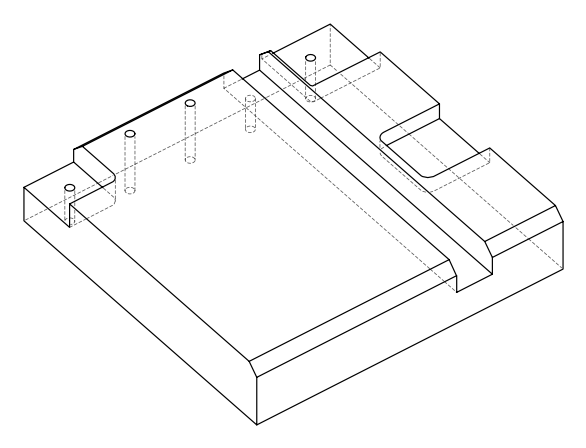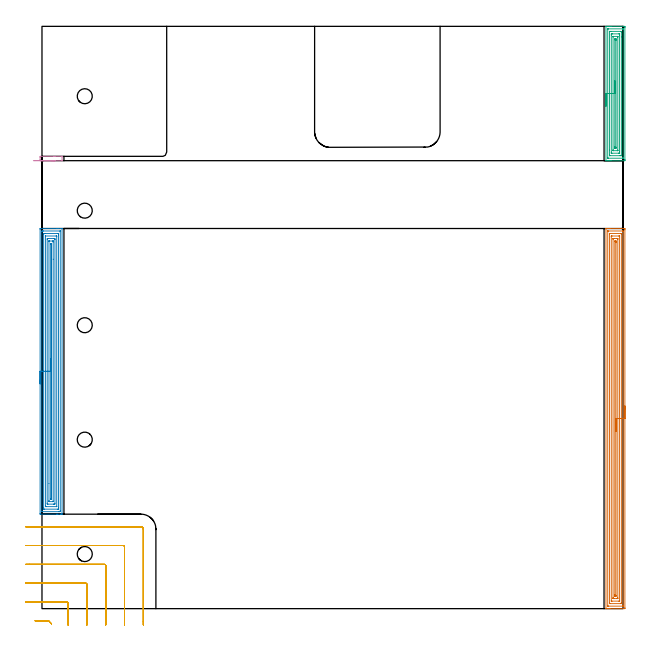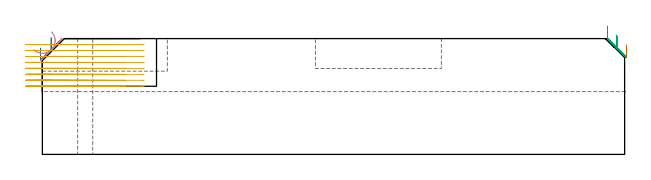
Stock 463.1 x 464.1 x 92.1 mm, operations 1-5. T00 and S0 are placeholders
(PLAN: 18 operations, 7 tool changes, 167.7 min)
(1 AREA_MILL | FG_CHAMFER_SURFACE | UGT0205_001 | 14.77 min | 35363 mm3)
(2 AREA_MILL_1 | FG_CHAMFER_SURFACE_1 | UGT0205_001 | 12.97 min | 37192 mm3)
(3 AREA_MILL_2 | FG_CHAMFER_SURFACE_2 | UGT0205_001 | 5.37 min | 13030 mm3)
(4 AREA_MILL_3 | FG_CHAMFER_SURFACE_3 | UGT0205_001 | 0.35 min | 2865 mm3)
(5 MILL_CORNER_NOTCH_RECTANGULAR | CORNER_NOTCH_RECTANGULAR | UGT0201_094 | Follow Part, ap 5, ae 75% | 10.37 min | 256844 mm3)
(6 MILL_CORNER_NOTCH_RECTANGULAR_1 | CORNER_NOTCH_RECTANGULAR_1 | NXT0201_008 | Follow Part, ap 1.5, ae 75% | 101.06 min | 265506 mm3)
(7 MILL_SLOT | SLOT_PARTIAL_RECTANGULAR | UGT0201_094 | Follow Part, ap 5, ae 75% | 9.97 min | 227920 mm3)
(8 MILL_RECTANGULAR_SLOT | SLOT_RECTANGULAR | UGT0201_020 | Follow Part, ap 12.5, ae 75% | 11.1 min | 1051413 mm3)
(9 SPOT_DRILL | STEP1HOLE | NXT0321_9005460120000 | 0.03 min | 148 mm3)
(10 SPOT_DRILL_1 | STEP1HOLE_1 | NXT0321_9005460120000 | 0.04 min | 41 mm3)
(11 SPOT_DRILL_2 | STEP1HOLE_2 | NXT0321_9005460120000 | 0.03 min | 76 mm3)
(12 SPOT_DRILL_3 | STEP1HOLE_3 | NXT0321_9005460120000 | 0.03 min | 50 mm3)
(13 SPOT_DRILL_4 | STEP1HOLE_4 | NXT0321_9005460120000 | 0.04 min | 17 mm3)
(14 DRILL_THROUGH_HOLE_INTO_CENTER | STEP1HOLE | UGT0301_515 | 0.3 min | 7333 mm3)
(15 DRILL_THROUGH_HOLE_INTO_CENTER_1 | STEP1HOLE_1 | UGT0301_515 | 0.25 min | 6199 mm3)
(16 DRILL_THROUGH_HOLE_INTO_CENTER_2 | STEP1HOLE_2 | UGT0301_515 | 0.4 min | 10334 mm3)
(17 DRILL_THROUGH_HOLE_INTO_CENTER_3 | STEP1HOLE_3 | UGT0301_515 | 0.4 min | 10489 mm3)
(18 DRILL_THROUGH_HOLE_INTO_CENTER_4 | STEP1HOLE_4 | NXT0301_091 | 0.23 min | 5534 mm3)
(TOOL UGT0205_001 | Chamfer Mill 20 x 3 x 45 deg. | D20 FL50 Z2)
(TOOL UGT0201_094 | End mill 20 mm | D20 FL38 Z4)
(TOOL NXT0201_008 | ENDMILL 6mm [2P460-0600-NA 1630] | D6 FL26 Z6)
(TOOL UGT0201_020 | End mill 50 mm | D50 FL50 Z4)
(TOOL NXT0321_9005460120000 | NC Spot Drill, 142deg, 12mm, Carbide, Uncoated | D12 PA142 FL30 Z2)
(TOOL UGT0301_515 | Carbide Drill 12.0 mm | D12 PA118 FL101 Z2)
(TOOL NXT0301_091 | Carbide Drill 12mm [860.1-1200-036A1-MM 2214] | D12 PA140 FL55 Z2)
(OP 1 AREA_MILL)
G17 G21 G94 G90
T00 M6
G54
G17 G0 G90 X464.6 Y161.5 S1061 M3
G43 Z102.1 H0
Z87.
G94 G1 Y161.462 Z86.128 F250.
Y161.348 Z85.264
Y161.159 Z84.412
Y160.897 Z83.58
Y160.563 Z82.774
Y160.16 Z82.
Y159.692 Z81.264
Y159.16 Z80.572
Y158.571 Z79.929
Y157.928 Z79.34
Y157.236 Z78.809
Y156.5 Z78.34
Y155.726 Z77.937
Y154.92 Z77.603
Y154.088 Z77.341
Y153.236 Z77.152
Y152.372 Z77.038
Y151.5 Z77.
Y0.611
X464.596 Y0.2 Z77.002
X464.592 Y0.01 Z77.006
X464.398 Y0. Z77.2
X452.632 Z88.962
X452.074 Z89.523
X451.748 Z89.848
X451.19 Z90.406
X450.865 Z90.73
X450.214 Z91.385
X449.854 Z91.745
X449.514 Z92.076
X449.502 Y0.008 Z92.088
X449.5 Y0.164 Z92.1
Y302.836
X449.502 Y302.992 Z92.088
X449.514 Y303. Z92.076
X449.854 Z91.745
X450.214 Z91.385
X450.865 Z90.73
X452.074 Z89.523
X452.632 Z88.962
X463.515 Z78.083
X464.119 Y302.996 Z77.479
X464.592 Y302.991 Z77.006
X464.595 Y302.87 Z77.003
X464.599 Y302.389 Z77.001
X464.6 Y301.903 Z77.
Y151.5
X463.186 Z78.414
Y2.186
X463.185 Y2.08 Z78.415
X463.182 Y2.029 Z78.418
X463.18 Y2.011 Z78.42
X463.136 Y2.008 Z78.464
X462.743 Y2.001 Z78.857
X451.257 Z90.343
X451.029 Y2.005 Z90.571
X450.921 Y2.01 Z90.679
X450.915 Y2.346 Z90.685
X450.914 Y2.397 Z90.686
Y300.814
X450.915 Y300.92 Z90.685
X450.918 Y300.971 Z90.682
X450.92 Y300.989 Z90.68
X450.964 Y300.992 Z90.636
X451.357 Y300.999 Z90.243
X462.843 Z78.757
X463.071 Y300.995 Z78.529
X463.179 Y300.99 Z78.421
X463.185 Y300.654 Z78.415
X463.186 Y300.603 Z78.414
Y151.5
X461.772 Z79.828
X461.771 Y4.768 Z79.829
X461.769 Y4.182 Z79.831
X461.767 Y4.03 Z79.833
X461.765 Y4.017 Z79.835
X461.755 Y4.01 Z79.845
X461.708 Y4.005 Z79.892
X461.647 Y4.001 Z79.953
X452.812 Y4. Z88.788
X452.632 Y4.002 Z88.968
X452.452 Y4.006 Z89.148
X452.338 Y4.01 Z89.262
X452.335 Y4.081 Z89.265
X452.332 Y4.182 Z89.268
X452.329 Y4.488 Z89.271
Y298.232
X452.331 Y298.818 Z89.269
X452.333 Y298.97 Z89.267
X452.335 Y298.983 Z89.265
X452.345 Y298.99 Z89.255
X452.392 Y298.995 Z89.208
X452.453 Y298.999 Z89.147
X461.288 Y299. Z80.312
X461.468 Y298.998 Z80.132
X461.648 Y298.994 Z79.952
X461.762 Y298.99 Z79.838
X461.766 Y298.919 Z79.834
X461.768 Y298.818 Z79.832
X461.771 Y298.512 Z79.829
X461.772 Y151.5 Z79.828
X460.357 Z81.243
Y6.198
X460.356 Y6.102 Z81.244
X460.353 Y6.045 Z81.247
X460.351 Y6.018 Z81.249
X460.338 Y6.01 Z81.262
X459.669 Y6. Z81.931
X454.367 Z87.233
X453.967 Y6.004 Z87.633
X453.767 Y6.009 Z87.833
X453.749 Y6.011 Z87.851
X453.747 Y6.026 Z87.853
X453.744 Y6.062 Z87.856
X453.743 Y6.114 Z87.857
Y296.802
X453.744 Y296.898 Z87.856
X453.747 Y296.955 Z87.853
X453.749 Y296.982 Z87.851
X453.762 Y296.99 Z87.838
X454.431 Y297. Z87.169
X459.733 Z81.867
X460.133 Y296.996 Z81.467
X460.333 Y296.99 Z81.267
X460.351 Y296.989 Z81.249
X460.353 Y296.974 Z81.247
X460.356 Y296.937 Z81.244
X460.357 Y296.886 Z81.243
Y151.5
X458.943 Z82.657
Y8.519
X458.941 Y8.392 Z82.659
X458.936 Y8.138 Z82.664
X458.93 Y8.009 Z82.67
X458.897 Y8.006 Z82.703
X458.817 Y8.003 Z82.783
X458.573 Y8. Z83.027
X457.934 Z83.666
X455.922 Z85.678
X455.283 Y8.004 Z86.317
X455.192 Y8.007 Z86.408
X455.171 Y8.009 Z86.429
X455.164 Y8.096 Z86.436
X455.16 Y8.265 Z86.44
X455.157 Y8.519 Z86.443
Y8.646
Y294.481
X455.159 Y294.608 Z86.441
X455.164 Y294.863 Z86.436
X455.17 Y294.991 Z86.43
X455.203 Y294.994 Z86.397
X455.283 Y294.997 Z86.317
X455.527 Y295. Z86.073
X456.166 Z85.434
X458.178 Z83.422
X458.817 Y294.996 Z82.783
X458.908 Y294.993 Z82.692
X458.929 Y294.991 Z82.671
X458.936 Y294.904 Z82.664
X458.94 Y294.735 Z82.66
X458.943 Y294.481 Z82.657
Y294.354
Y151.5
X457.529 Z84.071
X457.528 Y10.432 Z84.072
X457.527 Y10.19 Z84.073
X457.524 Y10.07 Z84.076
X457.522 Y10.018 Z84.078
X457.469 Y10.009 Z84.131
X457.05 Y10.004 Z84.55
X456.59 Z85.01
X456.579 Y10.01 Z85.021
X456.576 Y10.018 Z85.024
X456.573 Y10.432 Z85.027
X456.571 Y10.916 Z85.029
Y11.325
X456.572 Y292.568 Z85.028
X456.573 Y292.81 Z85.027
X456.576 Y292.93 Z85.024
X456.578 Y292.983 Z85.022
X456.631 Y292.991 Z84.969
X457.05 Y292.996 Z84.55
X457.51 Z84.09
X457.521 Y292.99 Z84.079
X457.524 Y292.982 Z84.076
X457.527 Y292.568 Z84.073
X457.529 Y292.084 Z84.071
Y291.675
Y151.5
Y150.628 Z84.109
Y149.764 Z84.223
Y148.912 Z84.412
Y148.08 Z84.674
Y147.274 Z85.008
Y146.5 Z85.411
Y145.764 Z85.88
Y145.072 Z86.411
Y144.429 Z87.
Y143.84 Z87.643
Y143.308 Z88.335
Y142.84 Z89.071
Y142.437 Z89.845
Y142.103 Z90.651
Y141.841 Z91.483
Y141.652 Z92.335
Y141.538 Z93.2
Y141.5 Z94.071
G0 Z102.1
M5
M2
(OP 2 AREA_MILL_1)
G17 G21 G94 G90
T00 M6
G54
G17 G0 G90 X-1.5 Y179.15 S1061 M3
G43 Z102.1 H0
Z84.6
G94 G1 Y179.188 Z83.728 F250.
Y179.302 Z82.864
Y179.491 Z82.012
Y179.753 Z81.18
Y180.087 Z80.374
Y180.49 Z79.6
Y180.959 Z78.864
Y181.49 Z78.172
Y182.079 Z77.529
Y182.722 Z76.94
Y183.414 Z76.408
Y184.15 Z75.94
Y184.924 Z75.537
Y185.73 Z75.203
Y186.562 Z74.941
Y187.414 Z74.752
Y188.278 Z74.638
Y189.15 Z74.6
X-1.499 Y302.404 Z74.601
X-1.496 Y302.813 Z74.602
X-1.492 Y302.99 Z74.605
X-1.093 Y303. Z75.004
X12.08 Z88.175
X12.663 Z88.761
X12.959 Z89.055
X14.715 Z90.81
X15.306 Z91.405
X15.727 Z91.826
X15.865 Y302.998 Z91.958
X15.998 Y302.99 Z92.089
X16. Y302.85 Z92.1
Y75.45
X15.998 Y75.31 Z92.089
X15.865 Y75.302 Z91.958
X15.726 Y75.3 Z91.826
X15.306 Z91.405
X14.715 Z90.81
X12.663 Z88.761
X12.08 Z88.175
X11.494 Z87.589
X-1.093 Z75.004
X-1.492 Y75.31 Z74.605
X-1.496 Y75.487 Z74.602
X-1.499 Y75.896 Z74.601
X-1.5 Y189.15 Z74.6
X-0.086 Z76.014
X-0.085 Y300.489 Z76.015
X-0.084 Y300.621 Z76.016
X-0.077 Y300.99 Z76.023
X0.292 Y300.998 Z76.392
X0.663 Y300.999 Z76.763
X1.168 Y301. Z77.268
X14.513 Y300.999 Z90.613
X14.539 Y300.998 Z90.639
X14.566 Y300.992 Z90.666
X14.579 Y300.987 Z90.679
X14.581 Y300.967 Z90.681
X14.585 Y300.753 Z90.685
Y77.812
X14.584 Y77.679 Z90.684
X14.577 Y77.31 Z90.677
X14.208 Y77.302 Z90.308
X13.837 Y77.301 Z89.937
X13.332 Y77.3 Z89.432
X-0.013 Y77.301 Z76.087
X-0.039 Y77.302 Z76.061
X-0.066 Y77.308 Z76.034
X-0.079 Y77.313 Z76.021
X-0.081 Y77.333 Z76.019
X-0.085 Y77.547 Z76.015
X-0.086 Y189.15 Z76.014
X1.328 Z77.428
X1.329 Y298.161 Z77.429
X1.331 Y298.837 Z77.431
X1.333 Y298.945 Z77.433
X1.335 Y298.989 Z77.435
X1.386 Y298.995 Z77.486
X1.541 Y298.998 Z77.641
X2.259 Y299. Z78.359
X12.799 Z88.899
X12.959 Y298.997 Z89.059
X13.119 Y298.992 Z89.219
X13.159 Y298.99 Z89.259
X13.165 Y298.965 Z89.265
X13.168 Y298.909 Z89.268
X13.17 Y298.837 Z89.27
X13.171 Y298.621 Z89.271
X13.172 Y297.945 Z89.272
X13.171 Y80.139 Z89.271
X13.169 Y79.463 Z89.269
X13.167 Y79.355 Z89.267
X13.164 Y79.311 Z89.264
X13.114 Y79.305 Z89.214
X12.959 Y79.302 Z89.059
X12.241 Y79.3 Z88.341
X1.701 Z77.801
X1.541 Y79.303 Z77.641
X1.381 Y79.308 Z77.481
X1.341 Y79.31 Z77.441
X1.335 Y79.335 Z77.435
X1.332 Y79.391 Z77.432
X1.33 Y79.463 Z77.43
X1.329 Y79.679 Z77.429
X1.328 Y80.355 Z77.428
Y189.15
X2.743 Z78.843
Y296.725
X2.745 Y296.914 Z78.845
X2.748 Y296.98 Z78.848
X2.75 Y296.99 Z78.85
X2.757 Y296.994 Z78.857
X2.782 Y296.997 Z78.882
X2.885 Y296.999 Z78.985
X11.255 Y297. Z87.355
X11.618 Y296.996 Z87.718
X11.708 Y296.993 Z87.808
X11.748 Y296.99 Z87.848
X11.75 Y296.962 Z87.85
X11.753 Y296.88 Z87.853
X11.757 Y296.491 Z87.857
Y81.575
X11.755 Y81.387 Z87.855
X11.752 Y81.32 Z87.852
X11.75 Y81.31 Z87.85
X11.743 Y81.306 Z87.843
X11.718 Y81.303 Z87.818
X11.615 Y81.301 Z87.715
X3.245 Y81.3 Z79.345
X2.882 Y81.304 Z78.982
X2.792 Y81.307 Z78.892
X2.752 Y81.31 Z78.852
X2.75 Y81.338 Z78.85
X2.747 Y81.42 Z78.847
X2.743 Y81.809 Z78.843
Y189.15
X4.157 Z80.257
Y294.397
X4.176 Y294.99 Z80.276
X4.445 Y294.997 Z80.545
X5.054 Y295. Z81.154
X5.32 Z81.42
X9.713 Y294.999 Z85.813
X10.324 Y294.99 Z86.424
X10.342 Y294.378 Z86.442
X10.343 Y294.359 Z86.443
Y83.903
X10.324 Y83.31 Z86.424
X10.055 Y83.303 Z86.155
X9.446 Y83.301 Z85.546
X9.18 Y83.3 Z85.28
X4.787 Y83.301 Z80.887
X4.176 Y83.31 Z80.276
X4.158 Y83.922 Z80.258
X4.157 Y83.941 Z80.257
Y189.15
X5.571 Z81.671
Y292.595
X5.572 Y292.961 Z81.672
X5.574 Y292.985 Z81.674
X5.577 Y292.991 Z81.677
X5.584 Y292.994 Z81.684
X5.633 Y292.998 Z81.733
X5.733 Y292.999 Z81.833
X5.933 Y293. Z82.033
X8.7 Y292.999 Z84.8
X8.807 Y292.997 Z84.907
X8.877 Y292.994 Z84.977
X8.914 Y292.991 Z85.014
X8.922 Y292.96 Z85.022
X8.926 Y292.595 Z85.026
X8.928 Y292.229 Z85.028
X8.929 Y278.517 Z85.029
Y85.705
X8.928 Y85.34 Z85.028
X8.925 Y85.315 Z85.025
X8.923 Y85.309 Z85.023
X8.916 Y85.306 Z85.016
X8.867 Y85.302 Z84.967
X8.767 Y85.301 Z84.867
X8.567 Y85.3 Z84.667
X5.8 Y85.301 Z81.9
X5.693 Y85.303 Z81.793
X5.623 Y85.306 Z81.723
X5.586 Y85.309 Z81.686
X5.578 Y85.34 Z81.678
X5.574 Y85.705 Z81.674
X5.572 Y86.071 Z81.672
X5.571 Y99.737 Z81.671
Y189.15
X6.985 Z83.085
X6.986 Y290.457 Z83.086
X6.987 Y290.633 Z83.087
X6.99 Y290.811 Z83.09
X6.992 Y290.849 Z83.092
X7.506 Y290.997 Z83.606
X7.508 Y290.995 Z83.608
X7.511 Y290.992 Z83.611
X7.513 Y290.811 Z83.613
X7.514 Y290.274 Z83.614
X7.515 Y290.097 Z83.615
X7.514 Y87.489 Z83.614
X7.513 Y87.355 Z83.613
X7.511 Y87.322 Z83.611
X7.509 Y87.313 Z83.609
X7.497 Y87.31 Z83.597
X7.436 Y87.304 Z83.536
X7.343 Y87.302 Z83.443
X6.995 Y87.301 Z83.095
X6.992 Y87.305 Z83.092
X6.989 Y87.308 Z83.089
X6.987 Y87.489 Z83.087
X6.986 Y87.666 Z83.086
X6.985 Y189.15 Z83.085
Y190.022 Z83.123
Y190.887 Z83.237
Y191.738 Z83.426
Y192.57 Z83.688
Y193.376 Z84.022
Y194.15 Z84.425
Y194.886 Z84.894
Y195.578 Z85.425
Y196.221 Z86.014
Y196.81 Z86.657
Y197.342 Z87.35
Y197.81 Z88.085
Y198.213 Z88.859
Y198.547 Z89.665
Y198.809 Z90.497
Y198.998 Z91.349
Y199.112 Z92.214
Y199.15 Z93.085
G0 Z102.1
M5
M2
(OP 3 AREA_MILL_2)
G17 G21 G94 G90
T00 M6
G54
G17 G0 G90 X449.5 Y400.55 S1061 M3
G43 Z102.1 H0
G94 G1 Y400.588 Z101.228 F250.
Y400.702 Z100.363
Y400.891 Z99.512
Y401.153 Z98.68
Y401.487 Z97.874
Y401.89 Z97.1
Y402.358 Z96.364
Y402.89 Z95.672
Y403.479 Z95.029
Y404.122 Z94.439
Y404.814 Z93.908
Y405.55 Z93.44
Y406.324 Z93.037
Y407.13 Z92.703
Y407.962 Z92.441
Y408.814 Z92.252
Y409.678 Z92.138
Y410.55 Z92.1
Y463.97
X449.506 Y464.09 Z92.093
X449.782 Y464.1 Z91.817
X450.499 Z91.1
X451.23 Z90.369
X451.748 Z89.848
X452.007 Z89.589
X452.632 Z88.965
X452.891 Z88.706
X453.516 Z88.079
X463.548 Z78.049
X464.119 Y464.096 Z77.478
X464.591 Y464.091 Z77.006
X464.594 Y464.004 Z77.003
X464.599 Y463.524 Z77.001
X464.6 Y463.039 Z77.
Y357.981
X464.599 Y357.576 Z77.001
X464.594 Y357.096 Z77.003
X464.591 Y357.008 Z77.006
X464.119 Y357. Z77.478
X453.516 Z88.079
X452.891 Z88.706
X452.632 Z88.965
X452.007 Z89.589
X451.748 Z89.848
X451.23 Z90.369
X450.499 Z91.1
X449.781 Y357.001 Z91.818
X449.506 Y357.01 Z92.093
X449.5 Y357.13 Z92.1
Y410.55
X450.914 Z90.686
X450.915 Y461.954 Z90.685
X450.916 Y462.059 Z90.684
X450.918 Y462.083 Z90.682
X450.92 Y462.089 Z90.68
X450.941 Y462.092 Z90.659
X451.041 Y462.096 Z90.559
X451.395 Y462.1 Z90.205
X462.883 Y462.099 Z78.717
X463.078 Y462.094 Z78.522
X463.16 Y462.09 Z78.44
X463.179 Y462.08 Z78.421
X463.181 Y462.045 Z78.419
X463.184 Y461.961 Z78.416
X463.186 Y461.794 Z78.414
Y461.744
X463.185 Y359.146 Z78.415
X463.184 Y359.041 Z78.416
X463.182 Y359.017 Z78.418
X463.18 Y359.011 Z78.42
X463.159 Y359.008 Z78.441
X463.059 Y359.004 Z78.541
X462.705 Y359. Z78.895
X451.217 Y359.001 Z90.383
X451.022 Y359.006 Z90.578
X450.94 Y359.01 Z90.66
X450.921 Y359.02 Z90.679
X450.919 Y359.055 Z90.681
X450.916 Y359.139 Z90.684
X450.914 Y359.306 Z90.686
Y359.356
Y410.55
X452.328 Z89.272
X452.329 Y459.963 Z89.271
X452.33 Y460.039 Z89.27
X452.333 Y460.076 Z89.267
X452.334 Y460.087 Z89.266
X452.361 Y460.09 Z89.239
X452.498 Y460.098 Z89.102
X452.632 Y460.099 Z88.968
X453.38 Y460.1 Z88.22
X461.468 Y460.099 Z80.132
X461.604 Y460.098 Z79.996
X461.694 Y460.094 Z79.906
X461.761 Y460.09 Z79.839
X461.765 Y460.063 Z79.835
X461.767 Y459.963 Z79.833
X461.77 Y459.658 Z79.83
X461.771 Y455.734 Z79.829
Y361.137
X461.77 Y361.061 Z79.83
X461.767 Y361.024 Z79.833
X461.766 Y361.013 Z79.834
X461.739 Y361.01 Z79.861
X461.602 Y361.002 Z79.998
X461.468 Y361.001 Z80.132
X460.72 Y361. Z80.88
X452.632 Y361.001 Z88.968
X452.496 Y361.002 Z89.104
X452.406 Y361.006 Z89.194
X452.339 Y361.01 Z89.261
X452.335 Y361.037 Z89.265
X452.333 Y361.137 Z89.267
X452.33 Y361.442 Z89.27
X452.328 Y365.347 Z89.272
Y410.55
X453.743 Z87.857
Y457.292
X453.747 Y457.95 Z87.853
X453.75 Y458.047 Z87.85
X453.754 Y458.09 Z87.846
X453.798 Y458.092 Z87.802
X453.998 Y458.096 Z87.602
X454.399 Y458.1 Z87.201
X454.481 Z87.119
X459.783 Z81.817
X460.126 Y458.098 Z81.474
X460.298 Y458.095 Z81.302
X460.34 Y458.09 Z81.26
X460.351 Y458.086 Z81.249
X460.353 Y458.074 Z81.247
X460.355 Y458.018 Z81.245
X460.357 Y457.521 Z81.243
Y457.292
Y363.808
X460.353 Y363.15 Z81.247
X460.35 Y363.053 Z81.25
X460.346 Y363.01 Z81.254
X460.302 Y363.008 Z81.298
X460.102 Y363.004 Z81.498
X459.701 Y363. Z81.899
X459.619 Z81.981
X454.317 Z87.283
X453.974 Y363.002 Z87.626
X453.802 Y363.005 Z87.798
X453.76 Y363.01 Z87.84
X453.749 Y363.014 Z87.851
X453.747 Y363.026 Z87.853
X453.745 Y363.082 Z87.855
X453.743 Y363.579 Z87.857
Y363.808
Y410.55
X455.157 Z86.443
Y455.638
X455.158 Y455.765 Z86.442
X455.162 Y456.019 Z86.438
X455.164 Y456.085 Z86.436
X455.175 Y456.09 Z86.425
X455.21 Y456.095 Z86.39
X455.283 Y456.098 Z86.317
X455.582 Y456.1 Z86.018
X458.817 Y456.099 Z82.783
X458.9 Y456.097 Z82.7
X458.924 Y456.094 Z82.676
X458.932 Y456.092 Z82.668
X458.936 Y456.06 Z82.664
X458.94 Y455.892 Z82.66
X458.942 Y455.638 Z82.658
X458.943 Y455.511 Z82.657
Y365.462
X458.942 Y365.335 Z82.658
X458.938 Y365.081 Z82.662
X458.936 Y365.015 Z82.664
X458.925 Y365.01 Z82.675
X458.89 Y365.005 Z82.71
X458.817 Y365.002 Z82.783
X458.517 Y365. Z83.083
X455.283 Y365.001 Z86.317
X455.199 Y365.003 Z86.401
X455.176 Y365.006 Z86.424
X455.168 Y365.008 Z86.432
X455.164 Y365.04 Z86.436
X455.16 Y365.208 Z86.44
X455.157 Y365.462 Z86.443
Y365.589
Y410.55
X456.571 Z85.029
Y453.323
X456.573 Y453.731 Z85.027
X456.576 Y453.972 Z85.024
X456.578 Y454.083 Z85.022
X456.691 Y454.092 Z84.909
X457.05 Y454.095 Z84.55
X457.416 Y454.092 Z84.184
X457.515 Y454.09 Z84.085
X457.522 Y454.019 Z84.078
X457.525 Y453.891 Z84.075
X457.527 Y453.731 Z84.073
X457.529 Y453.248 Z84.071
Y452.84
Y367.777
X457.527 Y367.369 Z84.073
X457.524 Y367.128 Z84.076
X457.522 Y367.017 Z84.078
X457.409 Y367.008 Z84.191
X457.05 Y367.005 Z84.55
X456.684 Y367.008 Z84.916
X456.585 Y367.01 Z85.015
X456.578 Y367.081 Z85.022
X456.575 Y367.209 Z85.025
X456.573 Y367.369 Z85.027
X456.571 Y367.852 Z85.029
Y368.26
Y410.55
Y411.422 Z85.067
Y412.286 Z85.181
Y413.138 Z85.37
Y413.97 Z85.632
Y414.776 Z85.966
Y415.55 Z86.369
Y416.286 Z86.837
Y416.978 Z87.368
Y417.621 Z87.958
Y418.21 Z88.601
Y418.742 Z89.293
Y419.21 Z90.029
Y419.613 Z90.803
Y419.947 Z91.609
Y420.209 Z92.441
Y420.398 Z93.292
Y420.512 Z94.157
Y420.55 Z95.029
G0 Z102.1
M5
M2
(OP 4 AREA_MILL_3)
G17 G21 G94 G90
T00 M6
G54
G17 G0 G90 X7.25 Y357. S1061 M3
G43 Z102.1 H0
Z97.487
G94 G1 X7.839 Z96.844 F250.
X8.371 Z96.152
X8.839 Z95.416
X9.242 Z94.642
X9.576 Z93.836
X9.838 Z93.004
X10.027 Z92.153
X10.141 Z91.288
X10.179 Z90.416
X10.141 Z89.545
X10.027 Z88.68
X9.838 Z87.828
X9.576 Z86.996
X9.242 Z86.19
X8.839 Z85.416
X8.37 Z84.68
X7.839 Z83.988
X7.25 Z83.345
X-1.07 Z75.025
X-1.49 Y357.007 Z74.605
X-1.493 Y357.03 Z74.603
X-1.498 Y357.43 Z74.602
X-1.5 Y357.838 Z74.6
Y359.597
X-1.497 Y360.07 Z74.603
X-1.49 Y360.493 Z74.605
X-1.093 Y360.5 Z75.002
X9.446 Z85.54
X10.304 Z86.404
X15.603 Z91.703
X15.993 Y360.49 Z92.093
X16. Y360.07 Z92.1
Y357.43
X15.993 Y357.01 Z92.093
X15.602 Y357. Z91.702
X10.324 Z86.424
X9.446 Z85.54
X7.25 Z83.345
X6.607 Z82.756
X5.915 Z82.225
X5.179 Z81.756
X4.405 Z81.353
X3.599 Z81.019
X2.767 Z80.757
X1.915 Z80.568
X1.051 Z80.454
X0.179 Z80.416
X-0.693 Z80.454
X-1.558 Z80.568
X-2.409 Z80.757
X-3.241 Z81.019
X-4.047 Z81.353
X-4.821 Z81.756
X-5.557 Z82.225
X-6.249 Z82.756
X-6.892 Z83.345
G0 Z102.1
M5
M2
(OP 5 MILL_CORNER_NOTCH_RECTANGULAR)
G17 G21 G94 G90
T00 M6
G54
G17 G0 G90 X7.617 Y-12.142 S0 M3
G43 Z102.1 H0
Z87.362
G94 G1 X5.517 Y-10. F250.
G3 X4.81 Y-9.7 R1. F500.
G1 X-2.431
X-5.431 F250.
G0 Z102.1
X20.8 Y-13.
Z87.362
G1 Y-10.
Y4.306 F500.
G3 X19.806 Y5.3 R1.
G1 X-10.
X-13. F250.
G0 Z102.1
X35.8 Y-13.
Z87.362
G1 Y-10.
Y19.306 F500.
G3 X34.806 Y20.3 R1.
G1 X-10.
X-13. F250.
G0 Z102.1
X50.8 Y-13.
Z87.362
G1 Y-10.
Y34.305 F500.
G3 X49.805 Y35.3 R1.
G1 X-10.
X-13. F250.
G0 Z102.1
X65.8 Y-13.
Z87.362
G1 Y-10.
Y49.305 F500.
G3 X64.805 Y50.3 R1.
G1 X-10.
X-13. F250.
G0 Z102.1
X80.8 Y-13.
Z87.362
G1 Y-10.
Y63.4 F500.
G3 X78.9 Y65.3 R1.9
G1 X-10.
X-13. F250.
G0 Z102.1
X7.617 Y-12.142
Z82.625
G1 X5.517 Y-10.
G3 X4.81 Y-9.7 R1. F500.
G1 X-2.431
X-5.431 F250.
G0 Z102.1
X20.8 Y-13.
Z82.625
G1 Y-10.
Y4.306 F500.
G3 X19.806 Y5.3 R1.
G1 X-10.
X-13. F250.
G0 Z102.1
X35.8 Y-13.
Z82.625
G1 Y-10.
Y19.306 F500.
G3 X34.806 Y20.3 R1.
G1 X-10.
X-13. F250.
G0 Z102.1
X50.8 Y-13.
Z82.625
G1 Y-10.
Y34.305 F500.
G3 X49.805 Y35.3 R1.
G1 X-10.
X-13. F250.
G0 Z102.1
X65.8 Y-13.
Z82.625
G1 Y-10.
Y49.305 F500.
G3 X64.805 Y50.3 R1.
G1 X-10.
X-13. F250.
G0 Z102.1
X80.8 Y-13.
Z82.625
G1 Y-10.
Y63.4 F500.
G3 X78.9 Y65.3 R1.9
G1 X-10.
X-13. F250.
G0 Z102.1
X7.617 Y-12.142
Z77.887
G1 X5.517 Y-10.
G3 X4.81 Y-9.7 R1. F500.
G1 X-2.431
X-5.431 F250.
G0 Z102.1
X20.8 Y-13.
Z77.887
G1 Y-10.
Y4.306 F500.
G3 X19.806 Y5.3 R1.
G1 X-10.
X-13. F250.
G0 Z102.1
X35.8 Y-13.
Z77.887
G1 Y-10.
Y19.306 F500.
G3 X34.806 Y20.3 R1.
G1 X-10.
X-13. F250.
G0 Z102.1
X50.8 Y-13.
Z77.887
G1 Y-10.
Y34.305 F500.
G3 X49.805 Y35.3 R1.
G1 X-10.
X-13. F250.
G0 Z102.1
X65.8 Y-13.
Z77.887
G1 Y-10.
Y49.305 F500.
G3 X64.805 Y50.3 R1.
G1 X-10.
X-13. F250.
G0 Z102.1
X80.8 Y-13.
Z77.887
G1 Y-10.
Y63.4 F500.
G3 X78.9 Y65.3 R1.9
G1 X-10.
X-13. F250.
G0 Z102.1
X7.617 Y-12.142
Z73.15
G1 X5.517 Y-10.
G3 X4.81 Y-9.7 R1. F500.
G1 X-2.431
X-5.431 F250.
G0 Z102.1
X20.8 Y-13.
Z73.15
G1 Y-10.
Y4.306 F500.
G3 X19.806 Y5.3 R1.
G1 X-10.
X-13. F250.
G0 Z102.1
X35.8 Y-13.
Z73.15
G1 Y-10.
Y19.306 F500.
G3 X34.806 Y20.3 R1.
G1 X-10.
X-13. F250.
G0 Z102.1
X50.8 Y-13.
Z73.15
G1 Y-10.
Y34.305 F500.
G3 X49.805 Y35.3 R1.
G1 X-10.
X-13. F250.
G0 Z102.1
X65.8 Y-13.
Z73.15
G1 Y-10.
Y49.305 F500.
G3 X64.805 Y50.3 R1.
G1 X-10.
X-13. F250.
G0 Z102.1
X80.8 Y-13.
Z73.15
G1 Y-10.
Y63.4 F500.
G3 X78.9 Y65.3 R1.9
G1 X-10.
X-13. F250.
G0 Z102.1
X7.617 Y-12.142
Z68.412
G1 X5.517 Y-10.
G3 X4.81 Y-9.7 R1. F500.
G1 X-2.431
X-5.431 F250.
G0 Z102.1
X20.8 Y-13.
Z68.412
G1 Y-10.
Y4.306 F500.
G3 X19.806 Y5.3 R1.
G1 X-10.
X-13. F250.
G0 Z102.1
X35.8 Y-13.
Z68.412
G1 Y-10.
Y19.306 F500.
G3 X34.806 Y20.3 R1.
G1 X-10.
X-13. F250.
G0 Z102.1
X50.8 Y-13.
Z68.412
G1 Y-10.
Y34.305 F500.
G3 X49.805 Y35.3 R1.
G1 X-10.
X-13. F250.
G0 Z102.1
X65.8 Y-13.
Z68.412
G1 Y-10.
Y49.305 F500.
G3 X64.805 Y50.3 R1.
G1 X-10.
X-13. F250.
G0 Z102.1
X80.8 Y-13.
Z68.412
G1 Y-10.
Y63.4 F500.
G3 X78.9 Y65.3 R1.9
G1 X-10.
X-13. F250.
G0 Z102.1
X7.617 Y-12.142
Z63.675
G1 X5.517 Y-10.
G3 X4.81 Y-9.7 R1. F500.
G1 X-2.431
X-5.431 F250.
G0 Z102.1
X20.8 Y-13.
Z63.675
G1 Y-10.
Y4.306 F500.
G3 X19.806 Y5.3 R1.
G1 X-10.
X-13. F250.
G0 Z102.1
X35.8 Y-13.
Z63.675
G1 Y-10.
Y19.306 F500.
G3 X34.806 Y20.3 R1.
G1 X-10.
X-13. F250.
G0 Z102.1
X50.8 Y-13.
Z63.675
G1 Y-10.
Y34.305 F500.
G3 X49.805 Y35.3 R1.
G1 X-10.
X-13. F250.
G0 Z102.1
X65.8 Y-13.
Z63.675
G1 Y-10.
Y49.305 F500.
G3 X64.805 Y50.3 R1.
G1 X-10.
X-13. F250.
G0 Z102.1
X80.8 Y-13.
Z63.675
G1 Y-10.
Y63.4 F500.
G3 X78.9 Y65.3 R1.9
G1 X-10.
X-13. F250.
G0 Z102.1
X7.617 Y-12.142
Z58.937
G1 X5.517 Y-10.
G3 X4.81 Y-9.7 R1. F500.
G1 X-2.431
X-5.431 F250.
G0 Z102.1
X20.8 Y-13.
Z58.937
G1 Y-10.
Y4.306 F500.
G3 X19.806 Y5.3 R1.
G1 X-10.
X-13. F250.
G0 Z102.1
X35.8 Y-13.
Z58.937
G1 Y-10.
Y19.306 F500.
G3 X34.806 Y20.3 R1.
G1 X-10.
X-13. F250.
G0 Z102.1
X50.8 Y-13.
Z58.937
G1 Y-10.
Y34.305 F500.
G3 X49.805 Y35.3 R1.
G1 X-10.
X-13. F250.
G0 Z102.1
X65.8 Y-13.
Z58.937
G1 Y-10.
Y49.305 F500.
G3 X64.805 Y50.3 R1.
G1 X-10.
X-13. F250.
G0 Z102.1
X80.8 Y-13.
Z58.937
G1 Y-10.
Y63.4 F500.
G3 X78.9 Y65.3 R1.9
G1 X-10.
X-13. F250.
G0 Z102.1
X7.617 Y-12.142
Z54.2
G1 X5.517 Y-10.
G3 X4.81 Y-9.7 R1. F500.
G1 X-2.431
X-5.431 F250.
G0 Z102.1
X20.8 Y-13.
Z54.2
G1 Y-10.
Y4.306 F500.
G3 X19.806 Y5.3 R1.
G1 X-10.
X-13. F250.
G0 Z102.1
X35.8 Y-13.
Z54.2
G1 Y-10.
Y19.306 F500.
G3 X34.806 Y20.3 R1.
G1 X-10.
X-13. F250.
G0 Z102.1
X50.8 Y-13.
Z54.2
G1 Y-10.
Y34.305 F500.
G3 X49.805 Y35.3 R1.
G1 X-10.
X-13. F250.
G0 Z102.1
X65.8 Y-13.
Z54.2
G1 Y-10.
Y49.305 F500.
G3 X64.805 Y50.3 R1.
G1 X-10.
X-13. F250.
G0 Z102.1
X80.8 Y-13.
Z54.2
G1 Y-10.
Y63.4 F500.
G3 X78.9 Y65.3 R1.9
G1 X-10.
X-13. F250.
G0 Z102.1
M5
M2
